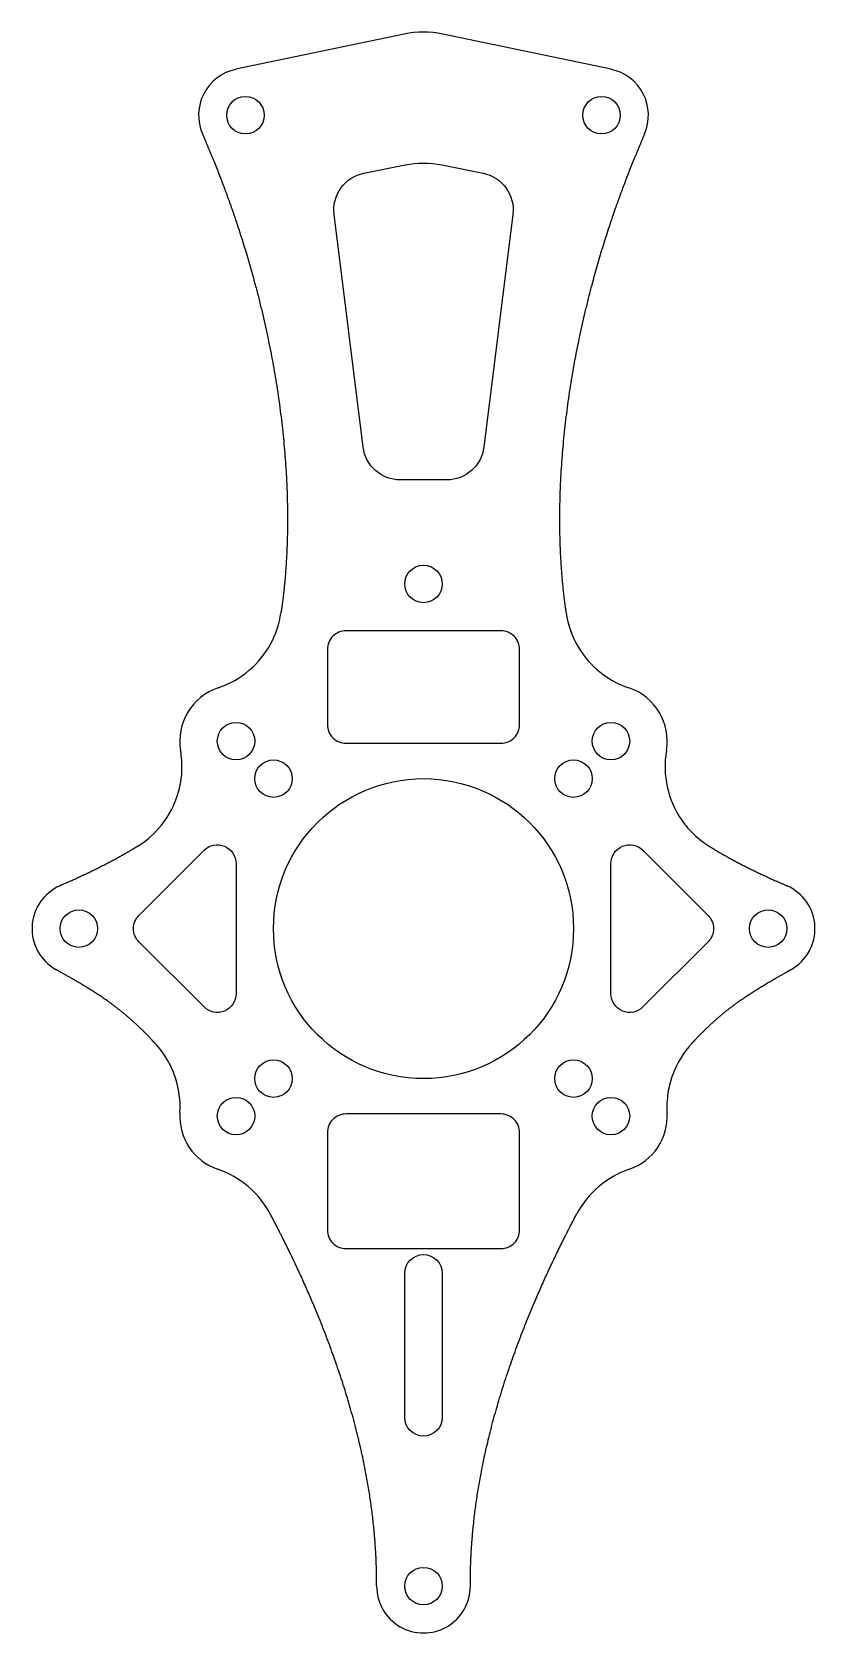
# Model space of a CAD drawing. Header units: millimetres. Extents: x -20.9 to 20.9, y -37.6 to 47.8.
import ezdxf

# ---------------------------------------------------------------- set-up
doc = ezdxf.new("R2010")
doc.units = ezdxf.units.MM
doc.layers.get('0').update_dxf_attribs({"linetype": 'CONTINUOUS'})

msp = doc.modelspace()

# ---------------------------------------------------------------- linework, layer by layer
for p, q in [((-1.026, 47.716), (-10.013, 45.832)), ((10.013, 45.832), (1.026, 47.716))]:
    msp.add_line(p, q)
for points in [[(-1.234, 23.931, -0.378242), (-3.219, 25.683), (-4.769, 38.086, -0.392979), (-3.177, 40.296), (-0.981, 40.735, -0.09902), (0.981, 40.735), (3.177, 40.296, -0.392979), (4.769, 38.086), (3.219, 25.683, -0.378242), (1.234, 23.931)], [(-4.128, 9.885), (4.128, 9.885, 0.414214), (5.128, 10.885), (5.128, 14.885, 0.414214), (4.128, 15.885), (-4.128, 15.885, 0.414214), (-5.128, 14.885), (-5.128, 10.885, 0.414214)], [(-11.707, 4.178, -0.668179), (-10, 3.471), (-10, -3.471, -0.668179), (-11.707, -4.178), (-15.178, -0.707, -0.414214), (-15.178, 0.707)], [(11.707, -4.178, -0.668179), (10, -3.471), (10, 3.471, -0.668179), (11.707, 4.178), (15.178, 0.707, -0.414214), (15.178, -0.707)], [(-5.128, -10.885), (-5.128, -16.069, 0.414214), (-4.128, -17.069), (4.128, -17.069, 0.414214), (5.128, -16.069), (5.128, -10.885, 0.414214), (4.128, -9.885), (-4.128, -9.885, 0.414214)], [(1, -26.069, -1), (-1, -26.069), (-1, -18.385, -1), (1, -18.385)]]:
    msp.add_lwpolyline(points, format="xyb", close=True)
for centre, radius in [((-9.5, 43.385), 1), ((9.5, 43.385), 1), ((0, 18.385), 1), ((-10, 10), 1), ((10, 10), 1), ((-8, 8), 1), ((8, 8), 1), ((0, 0), 8), ((-18.385, 0), 1), ((18.385, 0), 1), ((-8, -8), 1), ((8, -8), 1), ((-10, -10), 1), ((10, -10), 1), ((0, -35.069), 1)]:
    msp.add_circle(centre, radius)
for centre, radius, start, end in [((0, 42.822), 5, 78.15863, 101.84137), ((-9.5, 43.385), 2.5, 101.84137, 203.49324), ((9.5, 43.385), 2.5, -23.49335, 78.15863), ((-10, 10), 3, 108.57147, 189.77729), ((10, 10), 3, -9.77729, 71.42853), ((-18.385, 0), 2.5, 113.94084, 240.68203), ((18.385, 0), 2.5, -60.68203, 66.05916), ((-10, -10), 3, 176.52979, 251.11719), ((10, -10), 3, -71.1172, 3.47021), ((0, -35.069), 2.5, -180.23403, 0.23403)]:
    msp.add_arc(centre, radius, start, end)
for points, degree, knots in [([(-11.793, 42.388), (-11.266, 41.176), (-10.29, 38.752), (-9.061, 35.113), (-7.884, 30.286), (-7.235, 25.055), (-7.174, 21.256), (-7.351, 18.739), (-7.533, 17.311), (-7.602, 16.848)], 5, [0.0000002, 0.0000002, 0.0000002, 0.0000002, 0.0000002, 0.0000002, 0.1, 0.2, 0.3, 0.4, 0.4494372, 0.4494372, 0.4494372, 0.4494372, 0.4494372, 0.4494372]), ([(11.793, 42.388), (11.266, 41.176), (10.29, 38.752), (9.061, 35.113), (7.884, 30.286), (7.235, 25.055), (7.174, 21.256), (7.351, 18.739), (7.533, 17.311), (7.602, 16.848)], 5, [0.0000002, 0.0000002, 0.0000002, 0.0000002, 0.0000002, 0.0000002, 0.1, 0.2, 0.3, 0.4, 0.4494372, 0.4494372, 0.4494372, 0.4494372, 0.4494372, 0.4494372]), ([(-10.955, 12.844), (-10.338, 13.051), (-9.768, 13.377), (-8.827, 14.191), (-8.451, 14.656), (-7.88, 15.695), (-7.689, 16.262), (-7.602, 16.848)], 3, [0, 0, 0, 0, 0.1953222, 0.1953222, 0.3732066, 0.3732066, 0.5510909, 0.5510909, 0.5510909, 0.5510909]), ([(7.602, 16.848), (7.698, 16.204), (7.919, 15.585), (8.555, 14.516), (8.946, 14.065), (9.869, 13.32), (10.393, 13.033), (10.955, 12.844)], 3, [0, 0, 0, 0, 0.1953222, 0.1953222, 0.3732066, 0.3732066, 0.5510909, 0.5510909, 0.5510909, 0.5510909]), ([(-15.244, 4.395), (-14.691, 4.739), (-14.21, 5.187), (-13.448, 6.243), (-13.174, 6.841), (-12.943, 7.803), (-12.897, 8.14), (-12.875, 8.818), (-12.899, 9.157), (-12.956, 9.491)], 3, [0, 0, 0, 0, 0.1953222, 0.1953222, 0.3906445, 0.3906445, 0.4923281, 0.4923281, 0.5940117, 0.5940117, 0.5940117, 0.5940117]), ([(12.956, 9.491), (12.846, 8.849), (12.862, 8.192), (13.144, 6.921), (13.408, 6.319), (13.974, 5.506), (14.196, 5.249), (14.687, 4.782), (14.956, 4.574), (15.244, 4.395)], 3, [0, 0, 0, 0, 0.1953222, 0.1953222, 0.3906445, 0.3906445, 0.4923281, 0.4923281, 0.5940117, 0.5940117, 0.5940117, 0.5940117]), ([(-15.244, 4.395), (-15.484, 4.246), (-16.266, 3.777), (-17.071, 3.347), (-17.894, 2.945), (-18.732, 2.568), (-19.319, 2.319)], 5, [0.8563224, 0.8563224, 0.8563224, 0.8563224, 0.8563224, 0.8563224, 0.9, 0.9973235, 0.9973235, 0.9973235, 0.9973235, 0.9973235, 0.9973235]), ([(15.244, 4.395), (15.484, 4.246), (16.266, 3.777), (17.071, 3.347), (17.894, 2.945), (18.732, 2.568), (19.319, 2.319)], 5, [0.8563224, 0.8563224, 0.8563224, 0.8563224, 0.8563224, 0.8563224, 0.9, 0.9973235, 0.9973235, 0.9973235, 0.9973235, 0.9973235, 0.9973235]), ([(-14.31, -6.126), (-14.38, -6.05), (-14.815, -5.584), (-15.581, -4.829), (-16.616, -3.972), (-17.602, -3.333), (-18.575, -2.765), (-19.258, -2.377), (-19.609, -2.18)], 5, [0.6808178, 0.6808178, 0.6808178, 0.6808178, 0.6808178, 0.6808178, 0.7, 0.8, 0.9, 1, 1, 1, 1, 1, 1]), ([(14.31, -6.126), (14.38, -6.05), (14.815, -5.584), (15.581, -4.829), (16.616, -3.972), (17.602, -3.333), (18.575, -2.765), (19.258, -2.377), (19.609, -2.18)], 5, [0.6808178, 0.6808178, 0.6808178, 0.6808178, 0.6808178, 0.6808178, 0.7, 0.8, 0.9, 1, 1, 1, 1, 1, 1]), ([(-12.994, -9.818), (-12.955, -9.169), (-13.043, -8.517), (-13.365, -7.572), (-13.511, -7.257), (-13.866, -6.66), (-14.075, -6.381), (-14.31, -6.126)], 3, [0, 0, 0, 0, 0.1953222, 0.1953222, 0.299449, 0.299449, 0.4035758, 0.4035758, 0.4035758, 0.4035758]), ([(14.31, -6.126), (13.868, -6.605), (13.525, -7.165), (13.177, -8.101), (13.091, -8.438), (12.989, -9.124), (12.973, -9.472), (12.994, -9.818)], 3, [0, 0, 0, 0, 0.1953222, 0.1953222, 0.299449, 0.299449, 0.4035758, 0.4035758, 0.4035758, 0.4035758]), ([(-8.175, -15.22), (-8.471, -14.665), (-8.868, -14.171), (-9.825, -13.356), (-10.376, -13.042), (-10.971, -12.839)], 3, [0, 0, 0, 0, 0.1885836, 0.1885836, 0.3771671, 0.3771671, 0.3771671, 0.3771671]), ([(10.971, -12.839), (10.376, -13.042), (9.825, -13.356), (8.868, -14.171), (8.471, -14.665), (8.175, -15.22)], 3, [0, 0, 0, 0, 0.1885836, 0.1885836, 0.3771671, 0.3771671, 0.3771671, 0.3771671]), ([(-2.5, -35.059), (-2.496, -34.024), (-2.579, -31.947), (-2.977, -28.812), (-4.008, -24.659), (-5.534, -20.642), (-6.834, -17.818), (-7.73, -16.056), (-8.175, -15.22)], 5, [0, 0, 0, 0, 0, 0, 0.1, 0.2, 0.3, 0.3967204, 0.3967204, 0.3967204, 0.3967204, 0.3967204, 0.3967204]), ([(2.5, -35.059), (2.496, -34.024), (2.579, -31.947), (2.977, -28.812), (4.008, -24.659), (5.534, -20.642), (6.834, -17.818), (7.73, -16.056), (8.175, -15.22)], 5, [0, 0, 0, 0, 0, 0, 0.1, 0.2, 0.3, 0.3967204, 0.3967204, 0.3967204, 0.3967204, 0.3967204, 0.3967204])]:
    msp.add_open_spline(points, degree=degree, knots=knots)
for points in [[(-19.319, 2.319), (-19.335, 2.312), (-19.351, 2.305), (-19.367, 2.299), (-19.383, 2.292), (-19.399, 2.285)], [(19.319, 2.319), (19.335, 2.312), (19.351, 2.305), (19.367, 2.299), (19.383, 2.292), (19.399, 2.285)]]:
    msp.add_open_spline(points, degree=5)

doc.saveas('drawing.dxf')
